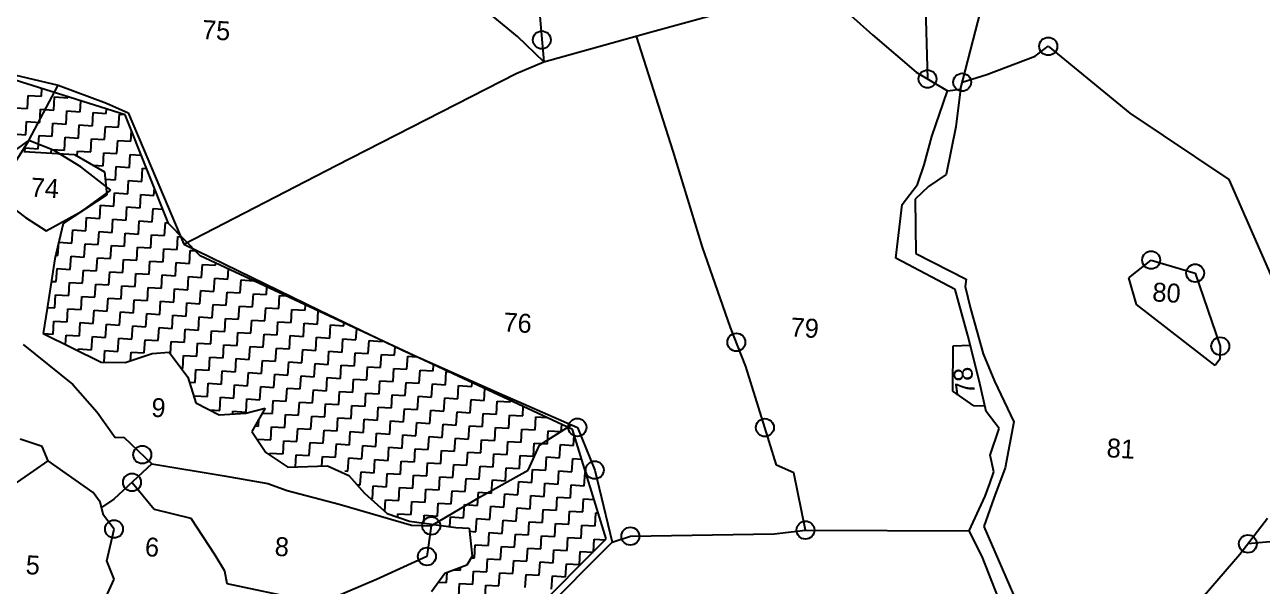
# Model space of a CAD drawing. Header units: metres. Extents: x 338806 to 344625, y 1770002 to 1774709.
# Drawn here: x 340717 to 341974, y 1772405 to 1772975 of the extents above; entities that cross this region are included whole.
import ezdxf

# ---------------------------------------------------------------- set-up
doc = ezdxf.new("R2010")
doc.units = ezdxf.units.M
doc.header["$MEASUREMENT"] = 0
for name, color, linetype in [('POLY_HATCH', 12, 'Continuous'), ('POLY_PARCEL', 6, 'Continuous'), ('POLY_WATER', 4, 'Continuous'), ('TEXT_PARCEL', 7, 'Continuous')]:
    doc.layers.add(name, color=color, linetype=linetype)
doc.styles.add('TEXT_MAP', font='', dxfattribs={"height": 1.8})
doc.styles.get('TEXT_MAP').set_extended_font_data('Kruti Dev 050')

msp = doc.modelspace()

# ---------------------------------------------------------------- linework, layer by layer
for centre in [(341242.5, 1772959.6), (341756.7, 1772953.1), (341634.1, 1772920), (341669.3, 1772916.6), (341861.2, 1772736.1), (341905.9, 1772722.8), (341440, 1772652.6), (341931.4, 1772648.6), (341278.6, 1772566.1), (341469, 1772565.9), (340836.8, 1772538.4), (341296.2, 1772522.8), (340826.4, 1772510.3), (340808.1, 1772462.9), (341130.2, 1772466.1), (341510.2, 1772461.8), (341332.4, 1772455.6), (341959.4, 1772447.9), (341125.8, 1772435)]:
    msp.add_circle(centre, 9.1)
at = {"layer": 'POLY_HATCH'}
for p, q in [((340819.4, 1772883.7), (340642, 1772939.4)), ((340863.4, 1772773.1), (340819.4, 1772883.7)), ((340716.7, 1772846.4), (340768.1, 1772843.2)), ((340768.1, 1772843.2), (340798.6, 1772825.5)), ((340798.6, 1772825.5), (340800.8, 1772802.2)), ((340800.8, 1772802.2), (340756.4, 1772773.3)), ((340756.4, 1772773.3), (340748.1, 1772737.4)), ((340895.6, 1772740.5), (340863.4, 1772773.1)), ((340748.1, 1772737.4), (340740.1, 1772686.8)), ((341273.8, 1772563.8), (340895.6, 1772740.5)), ((340740.1, 1772686.8), (340736.1, 1772661.5)), ((340736.1, 1772661.5), (340795.2, 1772632.3)), ((340819.5, 1772632), (340846.9, 1772641.3)), ((340846.9, 1772641.3), (340864, 1772642.6)), ((340864, 1772642.6), (340883.1, 1772617.1)), ((340795.2, 1772632.3), (340819.5, 1772632)), ((340883.1, 1772617.1), (340891.3, 1772591.1)), ((340891.3, 1772591.1), (340914.9, 1772578.7)), ((340941.8, 1772580.7), (340961.5, 1772585.5)), ((340961.5, 1772585.5), (340947.9, 1772562)), ((340914.9, 1772578.7), (340941.8, 1772580.7)), ((340947.9, 1772562), (340962.4, 1772540.5)), ((341307.9, 1772452.8), (341273.8, 1772563.8)), ((340962.4, 1772540.5), (340984.6, 1772525.7)), ((340984.6, 1772525.7), (341024.9, 1772526.9)), ((341024.9, 1772526.9), (341046.5, 1772517.4)), ((341046.5, 1772517.4), (341062.5, 1772499.4)), ((341062.5, 1772499.4), (341085.5, 1772478.5)), ((341085.5, 1772478.5), (341108.2, 1772471)), ((341108.2, 1772471), (341155.3, 1772464.4)), ((341155.3, 1772464.4), (341168.6, 1772463.6)), ((341168.6, 1772463.6), (341171.7, 1772435.4)), ((341149, 1772293.6), (341307.9, 1772452.8)), ((341171.7, 1772435.4), (341166.3, 1772426.1)), ((341166.3, 1772426.1), (341143.9, 1772417.7)), ((341143.9, 1772417.7), (341130.5, 1772399.1))]:
    msp.add_line(p, q, dxfattribs=at)
at = {"layer": 'POLY_HATCH', "linetype": 'Continuous'}
for p, q in [((340720.3, 1772890), (340721.1, 1772903.3)), ((340721.1, 1772903.3), (340734.4, 1772902.5)), ((340734.4, 1772902.5), (340734.9, 1772910.2)), ((340746.9, 1772888.3), (340747.8, 1772901.7)), ((340747.8, 1772901.7), (340761.1, 1772900.8)), ((340761.1, 1772900.8), (340761.2, 1772902)), ((340706.9, 1772890.8), (340720.3, 1772890)), ((340732.8, 1772875.8), (340733.6, 1772889.2)), ((340733.6, 1772889.2), (340746.9, 1772888.3)), ((340759.4, 1772874.2), (340760.3, 1772887.5)), ((340760.3, 1772887.5), (340773.6, 1772886.7)), ((340773.6, 1772886.7), (340774.3, 1772897.9)), ((340786.1, 1772872.5), (340786.9, 1772885.9)), ((340786.9, 1772885.9), (340800.3, 1772885)), ((340800.3, 1772885), (340800.6, 1772889.6)), ((340718.6, 1772863.3), (340719.4, 1772876.6)), ((340719.4, 1772876.6), (340732.8, 1772875.8)), ((340745.3, 1772861.7), (340746.1, 1772875)), ((340746.1, 1772875), (340759.4, 1772874.2)), ((340772, 1772860), (340772.8, 1772873.3)), ((340772.8, 1772873.3), (340786.1, 1772872.5)), ((340812.8, 1772870.9), (340813.6, 1772884.2)), ((340813.6, 1772884.2), (340818.8, 1772883.9)), ((340705.3, 1772864.1), (340718.6, 1772863.3)), ((340731.1, 1772849.1), (340732, 1772862.5)), ((340732, 1772862.5), (340745.3, 1772861.7)), ((340757.8, 1772847.5), (340758.6, 1772860.8)), ((340758.6, 1772860.8), (340772, 1772860)), ((340798.6, 1772858.4), (340799.5, 1772871.7)), ((340799.5, 1772871.7), (340812.8, 1772870.9)), ((340825.3, 1772856.7), (340826, 1772867.3)), ((340717.6, 1772846.3), (340717.8, 1772850)), ((340717.8, 1772850), (340731.1, 1772849.1)), ((340744.2, 1772844.7), (340744.5, 1772848.3)), ((340744.5, 1772848.3), (340757.8, 1772847.5)), ((340784.5, 1772845.8), (340785.3, 1772859.2)), ((340785.3, 1772859.2), (340798.6, 1772858.4)), ((340811.1, 1772844.2), (340812, 1772857.5)), ((340812, 1772857.5), (340825.3, 1772856.7)), ((340770.8, 1772841.6), (340771.1, 1772846.7)), ((340771.1, 1772846.7), (340784.5, 1772845.8)), ((340797, 1772831.7), (340797.8, 1772845)), ((340797.8, 1772845), (340811.1, 1772844.2)), ((340823.7, 1772830), (340824.5, 1772843.4)), ((340824.5, 1772843.4), (340835.8, 1772842.7)), ((340786.8, 1772832.3), (340797, 1772831.7)), ((340809.5, 1772817.5), (340810.3, 1772830.9)), ((340810.3, 1772830.9), (340823.7, 1772830)), ((340836.2, 1772815.9), (340837, 1772829.2)), ((340837, 1772829.2), (340841.2, 1772828.9)), ((340799.3, 1772818.1), (340809.5, 1772817.5)), ((340822, 1772803.4), (340822.8, 1772816.7)), ((340822.8, 1772816.7), (340836.2, 1772815.9)), ((340807.8, 1772790.8), (340808.7, 1772804.2)), ((340808.7, 1772804.2), (340822, 1772803.4)), ((340834.5, 1772789.2), (340835.3, 1772802.5)), ((340835.3, 1772802.5), (340848.7, 1772801.7)), ((340848.7, 1772801.7), (340849.1, 1772809)), ((340793.7, 1772778.3), (340794.5, 1772791.7)), ((340794.5, 1772791.7), (340807.8, 1772790.8)), ((340820.4, 1772776.7), (340821.2, 1772790)), ((340821.2, 1772790), (340834.5, 1772789.2)), ((340847, 1772775), (340847.9, 1772788.4)), ((340847.9, 1772788.4), (340857.6, 1772787.8)), ((340766.7, 1772780), (340767, 1772780)), ((340767, 1772780), (340767, 1772780.2)), ((340779.5, 1772765.8), (340780.3, 1772779.2)), ((340780.3, 1772779.2), (340793.7, 1772778.3)), ((340806.2, 1772764.2), (340807, 1772777.5)), ((340807, 1772777.5), (340820.4, 1772776.7)), ((340832.9, 1772762.5), (340833.7, 1772775.9)), ((340833.7, 1772775.9), (340847, 1772775)), ((340859.5, 1772760.9), (340860.4, 1772774.2)), ((340860.4, 1772774.2), (340863, 1772774)), ((340765.4, 1772753.3), (340766.2, 1772766.6)), ((340766.2, 1772766.6), (340779.5, 1772765.8)), ((340792, 1772751.7), (340792.9, 1772765)), ((340792.9, 1772765), (340806.2, 1772764.2)), ((340818.7, 1772750), (340819.5, 1772763.3)), ((340819.5, 1772763.3), (340832.9, 1772762.5)), ((340845.4, 1772748.4), (340846.2, 1772761.7)), ((340846.2, 1772761.7), (340859.5, 1772760.9)), ((340872.1, 1772746.7), (340872.9, 1772760)), ((340872.9, 1772760), (340876.5, 1772759.8)), ((340751.2, 1772740.8), (340752, 1772754.1)), ((340752, 1772754.1), (340765.4, 1772753.3)), ((340777.9, 1772739.1), (340778.7, 1772752.5)), ((340778.7, 1772752.5), (340792, 1772751.7)), ((340804.5, 1772737.5), (340805.4, 1772750.8)), ((340805.4, 1772750.8), (340818.7, 1772750)), ((340831.2, 1772735.8), (340832, 1772749.2)), ((340832, 1772749.2), (340845.4, 1772748.4)), ((340857.9, 1772734.2), (340858.7, 1772747.5)), ((340858.7, 1772747.5), (340872.1, 1772746.7)), ((340748.9, 1772740.9), (340751.2, 1772740.8)), ((340763.7, 1772726.6), (340764.5, 1772740)), ((340764.5, 1772740), (340777.9, 1772739.1)), ((340790.4, 1772725), (340791.2, 1772738.3)), ((340791.2, 1772738.3), (340804.5, 1772737.5)), ((340817.1, 1772723.3), (340817.9, 1772736.7)), ((340817.9, 1772736.7), (340831.2, 1772735.8)), ((340843.7, 1772721.7), (340844.6, 1772735)), ((340844.6, 1772735), (340857.9, 1772734.2)), ((340884.6, 1772732.5), (340885.4, 1772745.9)), ((340885.4, 1772745.9), (340890.6, 1772745.6)), ((340749.5, 1772714.1), (340750.4, 1772727.5)), ((340750.4, 1772727.5), (340763.7, 1772726.6)), ((340776.2, 1772712.5), (340777, 1772725.8)), ((340777, 1772725.8), (340790.4, 1772725)), ((340802.9, 1772710.8), (340803.7, 1772724.2)), ((340803.7, 1772724.2), (340817.1, 1772723.3)), ((340829.6, 1772709.2), (340830.4, 1772722.5)), ((340830.4, 1772722.5), (340843.7, 1772721.7)), ((340870.4, 1772720), (340871.2, 1772733.4)), ((340871.2, 1772733.4), (340884.6, 1772732.5)), ((340897.1, 1772718.4), (340897.9, 1772731.7)), ((340897.9, 1772731.7), (340911.2, 1772730.9)), ((340911.2, 1772730.9), (340911.4, 1772733.1)), ((340923.8, 1772716.7), (340924.4, 1772727)), ((340744.5, 1772714.4), (340749.5, 1772714.1)), ((340762.1, 1772700), (340762.9, 1772713.3)), ((340762.9, 1772713.3), (340776.2, 1772712.5)), ((340788.7, 1772698.3), (340789.6, 1772711.6)), ((340789.6, 1772711.6), (340802.9, 1772710.8)), ((340815.4, 1772696.7), (340816.2, 1772710)), ((340816.2, 1772710), (340829.6, 1772709.2)), ((340856.2, 1772707.5), (340857.1, 1772720.9)), ((340857.1, 1772720.9), (340870.4, 1772720)), ((340882.9, 1772705.9), (340883.7, 1772719.2)), ((340883.7, 1772719.2), (340897.1, 1772718.4)), ((340909.6, 1772704.2), (340910.4, 1772717.6)), ((340910.4, 1772717.6), (340923.8, 1772716.7)), ((340936.3, 1772702.6), (340937.1, 1772715.9)), ((340937.1, 1772715.9), (340949.9, 1772715.1)), ((340747.9, 1772687.4), (340748.7, 1772700.8)), ((340748.7, 1772700.8), (340762.1, 1772700)), ((340774.6, 1772685.8), (340775.4, 1772699.1)), ((340775.4, 1772699.1), (340788.7, 1772698.3)), ((340801.2, 1772684.1), (340802.1, 1772697.5)), ((340802.1, 1772697.5), (340815.4, 1772696.7)), ((340842.1, 1772695), (340842.9, 1772708.3)), ((340842.9, 1772708.3), (340856.2, 1772707.5)), ((340868.8, 1772693.4), (340869.6, 1772706.7)), ((340869.6, 1772706.7), (340882.9, 1772705.9)), ((340895.4, 1772691.7), (340896.3, 1772705)), ((340896.3, 1772705), (340909.6, 1772704.2)), ((340922.1, 1772690.1), (340922.9, 1772703.4)), ((340922.9, 1772703.4), (340936.3, 1772702.6)), ((340948.8, 1772688.4), (340949.6, 1772701.7)), ((340949.6, 1772701.7), (340962.9, 1772700.9)), ((340962.9, 1772700.9), (340963.4, 1772708.8)), ((340975.5, 1772686.8), (340976.3, 1772700.1)), ((340976.3, 1772700.1), (340982.9, 1772699.7)), ((340740.3, 1772687.9), (340747.9, 1772687.4)), ((340760.4, 1772673.3), (340761.2, 1772686.6)), ((340761.2, 1772686.6), (340774.6, 1772685.8)), ((340787.1, 1772671.6), (340787.9, 1772685)), ((340787.9, 1772685), (340801.2, 1772684.1)), ((340827.9, 1772682.5), (340828.7, 1772695.8)), ((340828.7, 1772695.8), (340842.1, 1772695)), ((340854.6, 1772680.8), (340855.4, 1772694.2)), ((340855.4, 1772694.2), (340868.8, 1772693.4)), ((340881.3, 1772679.2), (340882.1, 1772692.5)), ((340882.1, 1772692.5), (340895.4, 1772691.7)), ((340907.9, 1772677.5), (340908.8, 1772690.9)), ((340908.8, 1772690.9), (340922.1, 1772690.1)), ((340934.6, 1772675.9), (340935.4, 1772689.2)), ((340935.4, 1772689.2), (340948.8, 1772688.4)), ((340961.3, 1772674.2), (340962.1, 1772687.6)), ((340962.1, 1772687.6), (340975.5, 1772686.8)), ((340988, 1772672.6), (340988.8, 1772685.9)), ((340988.8, 1772685.9), (341002.1, 1772685.1)), ((341002.1, 1772685.1), (341002.5, 1772690.6)), ((340746.2, 1772660.8), (340747.1, 1772674.1)), ((340747.1, 1772674.1), (340760.4, 1772673.3)), ((340772.9, 1772659.1), (340773.7, 1772672.5)), ((340773.7, 1772672.5), (340787.1, 1772671.6)), ((340813.8, 1772670), (340814.6, 1772683.3)), ((340814.6, 1772683.3), (340827.9, 1772682.5)), ((340840.4, 1772668.3), (340841.3, 1772681.7)), ((340841.3, 1772681.7), (340854.6, 1772680.8)), ((340867.1, 1772666.7), (340867.9, 1772680)), ((340867.9, 1772680), (340881.3, 1772679.2)), ((340893.8, 1772665), (340894.6, 1772678.4)), ((340894.6, 1772678.4), (340907.9, 1772677.5)), ((340920.5, 1772663.4), (340921.3, 1772676.7)), ((340921.3, 1772676.7), (340934.6, 1772675.9)), ((340947.1, 1772661.7), (340948, 1772675.1)), ((340948, 1772675.1), (340961.3, 1772674.2)), ((340973.8, 1772660.1), (340974.6, 1772673.4)), ((340974.6, 1772673.4), (340988, 1772672.6)), ((341000.5, 1772658.4), (341001.3, 1772671.8)), ((341001.3, 1772671.8), (341014.6, 1772670.9)), ((341014.6, 1772670.9), (341015.5, 1772684.3)), ((341015.5, 1772684.3), (341016, 1772684.2)), ((341041.3, 1772669.3), (341041.5, 1772672.3)), ((340736.3, 1772661.4), (340746.2, 1772660.8)), ((340759, 1772650.2), (340759.6, 1772659.9)), ((340759.6, 1772659.9), (340772.9, 1772659.1)), ((340799.6, 1772657.5), (340800.4, 1772670.8)), ((340800.4, 1772670.8), (340813.8, 1772670)), ((340826.3, 1772655.8), (340827.1, 1772669.2)), ((340827.1, 1772669.2), (340840.4, 1772668.3)), ((340852.9, 1772654.2), (340853.8, 1772667.5)), ((340853.8, 1772667.5), (340867.1, 1772666.7)), ((340879.6, 1772652.5), (340880.4, 1772665.9)), ((340880.4, 1772665.9), (340893.8, 1772665)), ((340906.3, 1772650.9), (340907.1, 1772664.2)), ((340907.1, 1772664.2), (340920.5, 1772663.4)), ((340933, 1772649.2), (340933.8, 1772662.6)), ((340933.8, 1772662.6), (340947.1, 1772661.7)), ((340959.6, 1772647.6), (340960.5, 1772660.9)), ((340960.5, 1772660.9), (340973.8, 1772660.1)), ((340986.3, 1772645.9), (340987.1, 1772659.3)), ((340987.1, 1772659.3), (341000.5, 1772658.4)), ((341027.2, 1772656.8), (341028, 1772670.1)), ((341028, 1772670.1), (341041.3, 1772669.3)), ((341053.8, 1772655.1), (341054.5, 1772666.2)), ((340785.4, 1772645), (340786.3, 1772658.3)), ((340786.3, 1772658.3), (340799.6, 1772657.5)), ((340812.1, 1772643.3), (340812.9, 1772656.6)), ((340812.9, 1772656.6), (340826.3, 1772655.8)), ((340838.8, 1772641.7), (340839.6, 1772655)), ((340839.6, 1772655), (340852.9, 1772654.2)), ((340865.5, 1772640.7), (340866.3, 1772653.3)), ((340866.3, 1772653.3), (340879.6, 1772652.5)), ((340892.1, 1772638.4), (340893, 1772651.7)), ((340893, 1772651.7), (340906.3, 1772650.9)), ((340918.8, 1772636.7), (340919.6, 1772650)), ((340919.6, 1772650), (340933, 1772649.2)), ((340945.5, 1772635.1), (340946.3, 1772648.4)), ((340946.3, 1772648.4), (340959.6, 1772647.6)), ((340972.2, 1772633.4), (340973, 1772646.7)), ((340973, 1772646.7), (340986.3, 1772645.9)), ((341013, 1772644.3), (341013.8, 1772657.6)), ((341013.8, 1772657.6), (341027.2, 1772656.8)), ((341039.7, 1772642.6), (341040.5, 1772656)), ((341040.5, 1772656), (341053.8, 1772655.1)), ((341066.3, 1772641), (341067.2, 1772654.3)), ((341067.2, 1772654.3), (341080.5, 1772653.5)), ((341080.5, 1772653.5), (341080.5, 1772654.1)), ((341093, 1772639.3), (341093.6, 1772648)), ((340772, 1772643.8), (340772.1, 1772645.8)), ((340772.1, 1772645.8), (340785.4, 1772645)), ((340798, 1772632.3), (340798.8, 1772644.1)), ((340798.8, 1772644.1), (340812.1, 1772643.3)), ((340824.9, 1772633.8), (340825.4, 1772642.5)), ((340825.4, 1772642.5), (340838.8, 1772641.7)), ((340878, 1772625.8), (340878.8, 1772639.2)), ((340878.8, 1772639.2), (340892.1, 1772638.4)), ((340904.6, 1772624.2), (340905.5, 1772637.5)), ((340905.5, 1772637.5), (340918.8, 1772636.7)), ((340931.3, 1772622.5), (340932.1, 1772635.9)), ((340932.1, 1772635.9), (340945.5, 1772635.1)), ((340958, 1772620.9), (340958.8, 1772634.2)), ((340958.8, 1772634.2), (340972.2, 1772633.4)), ((340998.8, 1772631.8), (340999.7, 1772645.1)), ((340999.7, 1772645.1), (341013, 1772644.3)), ((341025.5, 1772630.1), (341026.3, 1772643.4)), ((341026.3, 1772643.4), (341039.7, 1772642.6)), ((341052.2, 1772628.5), (341053, 1772641.8)), ((341053, 1772641.8), (341066.3, 1772641)), ((341078.8, 1772626.8), (341079.7, 1772640.1)), ((341079.7, 1772640.1), (341093, 1772639.3)), ((341105.5, 1772625.2), (341106.3, 1772638.5)), ((341106.3, 1772638.5), (341115.1, 1772637.9)), ((340876.5, 1772625.9), (340878, 1772625.8)), ((340890.5, 1772611.7), (340891.3, 1772625)), ((340891.3, 1772625), (340904.6, 1772624.2)), ((340917.2, 1772610), (340918, 1772623.4)), ((340918, 1772623.4), (340931.3, 1772622.5)), ((340943.8, 1772608.4), (340944.7, 1772621.7)), ((340944.7, 1772621.7), (340958, 1772620.9)), ((340984.7, 1772619.2), (340985.5, 1772632.6)), ((340985.5, 1772632.6), (340998.8, 1772631.8)), ((341011.3, 1772617.6), (341012.2, 1772630.9)), ((341012.2, 1772630.9), (341025.5, 1772630.1)), ((341038, 1772615.9), (341038.8, 1772629.3)), ((341038.8, 1772629.3), (341052.2, 1772628.5)), ((341064.7, 1772614.3), (341065.5, 1772627.6)), ((341065.5, 1772627.6), (341078.8, 1772626.8)), ((341091.4, 1772612.6), (341092.2, 1772626)), ((341092.2, 1772626), (341105.5, 1772625.2)), ((341118, 1772611), (341118.9, 1772624.3)), ((341118.9, 1772624.3), (341132.2, 1772623.5)), ((341132.2, 1772623.5), (341132.6, 1772629.8)), ((341144.7, 1772609.3), (341145.5, 1772622.7)), ((341145.5, 1772622.7), (341148.2, 1772622.5)), ((340884.7, 1772612), (340890.5, 1772611.7)), ((340903, 1772597.5), (340903.8, 1772610.9)), ((340903.8, 1772610.9), (340917.2, 1772610)), ((340929.7, 1772595.9), (340930.5, 1772609.2)), ((340930.5, 1772609.2), (340943.8, 1772608.4)), ((340970.5, 1772606.7), (340971.3, 1772620.1)), ((340971.3, 1772620.1), (340984.7, 1772619.2)), ((340997.2, 1772605.1), (340998, 1772618.4)), ((340998, 1772618.4), (341011.3, 1772617.6)), ((341023.8, 1772603.4), (341024.7, 1772616.8)), ((341024.7, 1772616.8), (341038, 1772615.9)), ((341050.5, 1772601.8), (341051.3, 1772615.1)), ((341051.3, 1772615.1), (341064.7, 1772614.3)), ((341077.2, 1772600.1), (341078, 1772613.5)), ((341078, 1772613.5), (341091.4, 1772612.6)), ((341103.9, 1772598.5), (341104.7, 1772611.8)), ((341104.7, 1772611.8), (341118, 1772611)), ((341130.5, 1772596.8), (341131.4, 1772610.2)), ((341131.4, 1772610.2), (341144.7, 1772609.3)), ((341171.4, 1772607.7), (341171.6, 1772611.6)), ((340889.5, 1772596.6), (340889.7, 1772598.3)), ((340889.7, 1772598.3), (340903, 1772597.5)), ((340915.5, 1772583.4), (340916.3, 1772596.7)), ((340916.3, 1772596.7), (340929.7, 1772595.9)), ((340956.3, 1772594.2), (340957.2, 1772607.6)), ((340957.2, 1772607.6), (340970.5, 1772606.7)), ((340983, 1772592.6), (340983.8, 1772605.9)), ((340983.8, 1772605.9), (340997.2, 1772605.1)), ((341009.7, 1772590.9), (341010.5, 1772604.3)), ((341010.5, 1772604.3), (341023.8, 1772603.4)), ((341036.4, 1772589.3), (341037.2, 1772602.6)), ((341037.2, 1772602.6), (341050.5, 1772601.8)), ((341063, 1772587.6), (341063.9, 1772601)), ((341063.9, 1772601), (341077.2, 1772600.1)), ((341089.7, 1772586), (341090.5, 1772599.3)), ((341090.5, 1772599.3), (341103.9, 1772598.5)), ((341116.4, 1772584.3), (341117.2, 1772597.7)), ((341117.2, 1772597.7), (341130.5, 1772596.8)), ((341157.2, 1772595.2), (341158, 1772608.5)), ((341158, 1772608.5), (341171.4, 1772607.7)), ((341183.9, 1772593.5), (341184.6, 1772605.5)), ((340904.7, 1772584), (340915.5, 1772583.4)), ((340942.2, 1772581.7), (340943, 1772595)), ((340943, 1772595), (340956.3, 1772594.2)), ((340968.9, 1772580.1), (340969.7, 1772593.4)), ((340969.7, 1772593.4), (340983, 1772592.6)), ((340995.5, 1772578.4), (340996.3, 1772591.7)), ((340996.3, 1772591.7), (341009.7, 1772590.9)), ((341022.2, 1772576.8), (341023, 1772590.1)), ((341023, 1772590.1), (341036.4, 1772589.3)), ((341048.9, 1772575.1), (341049.7, 1772588.4)), ((341049.7, 1772588.4), (341063, 1772587.6)), ((341075.5, 1772573.5), (341076.4, 1772586.8)), ((341076.4, 1772586.8), (341089.7, 1772586)), ((341102.2, 1772571.8), (341103, 1772585.1)), ((341103, 1772585.1), (341116.4, 1772584.3)), ((341143.1, 1772582.7), (341143.9, 1772596)), ((341143.9, 1772596), (341157.2, 1772595.2)), ((341169.7, 1772581), (341170.6, 1772594.4)), ((341170.6, 1772594.4), (341183.9, 1772593.5)), ((341196.4, 1772579.4), (341197.2, 1772592.7)), ((341197.2, 1772592.7), (341210.6, 1772591.9)), ((341210.6, 1772591.9), (341210.7, 1772593.3)), ((341223.1, 1772577.7), (341223.7, 1772587.3)), ((340928.7, 1772579.7), (340928.8, 1772582.5)), ((340928.8, 1772582.5), (340942.2, 1772581.7)), ((340954.7, 1772567.5), (340955.1, 1772574.4)), ((340958.7, 1772580.7), (340968.9, 1772580.1)), ((340981.4, 1772565.9), (340982.2, 1772579.2)), ((340982.2, 1772579.2), (340995.5, 1772578.4)), ((341008, 1772564.2), (341008.9, 1772577.6)), ((341008.9, 1772577.6), (341022.2, 1772576.8)), ((341034.7, 1772562.6), (341035.5, 1772575.9)), ((341035.5, 1772575.9), (341048.9, 1772575.1)), ((341061.4, 1772560.9), (341062.2, 1772574.3)), ((341062.2, 1772574.3), (341075.5, 1772573.5)), ((341088.1, 1772559.3), (341088.9, 1772572.6)), ((341088.9, 1772572.6), (341102.2, 1772571.8)), ((341128.9, 1772570.2), (341129.7, 1772583.5)), ((341129.7, 1772583.5), (341143.1, 1772582.7)), ((341155.6, 1772568.5), (341156.4, 1772581.8)), ((341156.4, 1772581.8), (341169.7, 1772581)), ((341182.2, 1772566.9), (341183.1, 1772580.2)), ((341183.1, 1772580.2), (341196.4, 1772579.4)), ((341208.9, 1772565.2), (341209.7, 1772578.5)), ((341209.7, 1772578.5), (341223.1, 1772577.7)), ((341235.6, 1772563.6), (341236.4, 1772576.9)), ((341236.4, 1772576.9), (341247.3, 1772576.2)), ((340951.2, 1772567.8), (340954.7, 1772567.5)), ((340967.2, 1772553.4), (340968, 1772566.7)), ((340968, 1772566.7), (340981.4, 1772565.9)), ((340993.9, 1772551.7), (340994.7, 1772565.1)), ((340994.7, 1772565.1), (341008, 1772564.2)), ((341020.5, 1772550.1), (341021.4, 1772563.4)), ((341021.4, 1772563.4), (341034.7, 1772562.6)), ((341047.2, 1772548.4), (341048, 1772561.8)), ((341048, 1772561.8), (341061.4, 1772560.9)), ((341073.9, 1772546.8), (341074.7, 1772560.1)), ((341074.7, 1772560.1), (341088.1, 1772559.3)), ((341114.7, 1772557.6), (341115.6, 1772571)), ((341115.6, 1772571), (341128.9, 1772570.2)), ((341141.4, 1772556), (341142.2, 1772569.3)), ((341142.2, 1772569.3), (341155.6, 1772568.5)), ((341168.1, 1772554.3), (341168.9, 1772567.7)), ((341168.9, 1772567.7), (341182.2, 1772566.9)), ((341194.8, 1772552.7), (341195.6, 1772566)), ((341195.6, 1772566), (341208.9, 1772565.2)), ((341221.4, 1772551), (341222.3, 1772564.4)), ((341222.3, 1772564.4), (341235.6, 1772563.6)), ((341248.1, 1772549.4), (341248.9, 1772562.7)), ((341248.9, 1772562.7), (341262.3, 1772561.9)), ((341262.3, 1772561.9), (341262.7, 1772569)), ((340953.8, 1772553.3), (340953.9, 1772554.2)), ((340953.9, 1772554.2), (340967.2, 1772553.4)), ((340979.7, 1772539.2), (340980.5, 1772552.6)), ((340980.5, 1772552.6), (340993.9, 1772551.7)), ((341006.4, 1772537.6), (341007.2, 1772550.9)), ((341007.2, 1772550.9), (341020.5, 1772550.1)), ((341033.1, 1772535.9), (341033.9, 1772549.3)), ((341033.9, 1772549.3), (341047.2, 1772548.4)), ((341059.7, 1772534.3), (341060.6, 1772547.6)), ((341060.6, 1772547.6), (341073.9, 1772546.8)), ((341100.6, 1772545.1), (341101.4, 1772558.5)), ((341101.4, 1772558.5), (341114.7, 1772557.6)), ((341127.2, 1772543.5), (341128.1, 1772556.8)), ((341128.1, 1772556.8), (341141.4, 1772556)), ((341153.9, 1772541.8), (341154.7, 1772555.2)), ((341154.7, 1772555.2), (341168.1, 1772554.3)), ((341180.6, 1772540.2), (341181.4, 1772553.5)), ((341181.4, 1772553.5), (341194.8, 1772552.7)), ((341207.3, 1772538.5), (341208.1, 1772551.9)), ((341208.1, 1772551.9), (341221.4, 1772551)), ((341233.9, 1772536.9), (341234.8, 1772550.2)), ((341234.8, 1772550.2), (341248.1, 1772549.4)), ((341260.6, 1772535.2), (341261.4, 1772548.6)), ((341261.4, 1772548.6), (341274.8, 1772547.7)), ((341274.8, 1772547.7), (341275.4, 1772558.5)), ((340966.2, 1772537.9), (340966.4, 1772540)), ((340966.4, 1772540), (340979.7, 1772539.2)), ((340992.3, 1772525.9), (340993, 1772538.4)), ((340993, 1772538.4), (341006.4, 1772537.6)), ((341019.1, 1772526.7), (341019.7, 1772536.7)), ((341019.7, 1772536.7), (341033.1, 1772535.9)), ((341045.6, 1772521.8), (341046.4, 1772535.1)), ((341046.4, 1772535.1), (341059.7, 1772534.3)), ((341086.4, 1772532.6), (341087.2, 1772546)), ((341087.2, 1772546), (341100.6, 1772545.1)), ((341113.1, 1772531), (341113.9, 1772544.3)), ((341113.9, 1772544.3), (341127.2, 1772543.5)), ((341139.8, 1772529.3), (341140.6, 1772542.7)), ((341140.6, 1772542.7), (341153.9, 1772541.8)), ((341166.4, 1772527.7), (341167.3, 1772541)), ((341167.3, 1772541), (341180.6, 1772540.2)), ((341193.1, 1772526), (341193.9, 1772539.4)), ((341193.9, 1772539.4), (341207.3, 1772538.5)), ((341219.8, 1772524.4), (341220.6, 1772537.7)), ((341220.6, 1772537.7), (341233.9, 1772536.9)), ((341246.5, 1772522.7), (341247.3, 1772536.1)), ((341247.3, 1772536.1), (341260.6, 1772535.2)), ((341273.1, 1772521.1), (341274, 1772534.4)), ((341274, 1772534.4), (341283, 1772533.8)), ((341042.5, 1772521.9), (341045.6, 1772521.8)), ((341072.2, 1772520.1), (341073.1, 1772533.4)), ((341073.1, 1772533.4), (341086.4, 1772532.6)), ((341098.9, 1772518.5), (341099.7, 1772531.8)), ((341099.7, 1772531.8), (341113.1, 1772531)), ((341125.6, 1772516.8), (341126.4, 1772530.1)), ((341126.4, 1772530.1), (341139.8, 1772529.3)), ((341152.3, 1772515.2), (341153.1, 1772528.5)), ((341153.1, 1772528.5), (341166.4, 1772527.7)), ((341178.9, 1772513.5), (341179.8, 1772526.8)), ((341179.8, 1772526.8), (341193.1, 1772526)), ((341205.6, 1772511.9), (341206.4, 1772525.2)), ((341206.4, 1772525.2), (341219.8, 1772524.4)), ((341232.3, 1772510.2), (341233.1, 1772523.5)), ((341233.1, 1772523.5), (341246.5, 1772522.7)), ((341259, 1772508.6), (341259.8, 1772521.9)), ((341259.8, 1772521.9), (341273.1, 1772521.1)), ((341058.1, 1772507.6), (341058.9, 1772520.9)), ((341058.9, 1772520.9), (341072.2, 1772520.1)), ((341084.8, 1772505.9), (341085.6, 1772519.3)), ((341085.6, 1772519.3), (341098.9, 1772518.5)), ((341111.4, 1772504.3), (341112.3, 1772517.6)), ((341112.3, 1772517.6), (341125.6, 1772516.8)), ((341138.1, 1772502.6), (341138.9, 1772516)), ((341138.9, 1772516), (341152.3, 1772515.2)), ((341164.8, 1772501), (341165.6, 1772514.3)), ((341165.6, 1772514.3), (341178.9, 1772513.5)), ((341191.5, 1772499.3), (341192.3, 1772512.7)), ((341192.3, 1772512.7), (341205.6, 1772511.9)), ((341218.1, 1772497.7), (341219, 1772511)), ((341219, 1772511), (341232.3, 1772510.2)), ((341244.8, 1772496), (341245.6, 1772509.4)), ((341245.6, 1772509.4), (341259, 1772508.6)), ((341285.6, 1772506.9), (341286.5, 1772520.2)), ((341286.5, 1772520.2), (341287.2, 1772520.2)), ((341055, 1772507.8), (341058.1, 1772507.6)), ((341070.6, 1772493.4), (341071.4, 1772506.8)), ((341071.4, 1772506.8), (341084.8, 1772505.9)), ((341097.3, 1772491.8), (341098.1, 1772505.1)), ((341098.1, 1772505.1), (341111.4, 1772504.3)), ((341123.9, 1772490.1), (341124.8, 1772503.5)), ((341124.8, 1772503.5), (341138.1, 1772502.6)), ((341150.6, 1772488.5), (341151.4, 1772501.8)), ((341151.4, 1772501.8), (341164.8, 1772501)), ((341177.3, 1772486.8), (341178.1, 1772500.2)), ((341178.1, 1772500.2), (341191.5, 1772499.3)), ((341204, 1772485.2), (341204.8, 1772498.5)), ((341204.8, 1772498.5), (341218.1, 1772497.7)), ((341230.6, 1772483.5), (341231.5, 1772496.9)), ((341231.5, 1772496.9), (341244.8, 1772496)), ((341271.5, 1772494.4), (341272.3, 1772507.7)), ((341272.3, 1772507.7), (341285.6, 1772506.9)), ((341068.9, 1772493.5), (341070.6, 1772493.4)), ((341083.2, 1772480.6), (341083.9, 1772492.6)), ((341083.9, 1772492.6), (341097.3, 1772491.8)), ((341109.8, 1772477.6), (341110.6, 1772491)), ((341110.6, 1772491), (341123.9, 1772490.1)), ((341136.5, 1772476), (341137.3, 1772489.3)), ((341137.3, 1772489.3), (341150.6, 1772488.5)), ((341163.1, 1772474.3), (341164, 1772487.7)), ((341164, 1772487.7), (341177.3, 1772486.8)), ((341189.8, 1772472.7), (341190.6, 1772486)), ((341190.6, 1772486), (341204, 1772485.2)), ((341216.5, 1772471), (341217.3, 1772484.4)), ((341217.3, 1772484.4), (341230.6, 1772483.5)), ((341257.3, 1772481.9), (341258.1, 1772495.2)), ((341258.1, 1772495.2), (341271.5, 1772494.4)), ((341284, 1772480.2), (341284.8, 1772493.6)), ((341284.8, 1772493.6), (341295.6, 1772492.9)), ((341096.2, 1772475), (341096.4, 1772478.4)), ((341096.4, 1772478.4), (341109.8, 1772477.6)), ((341122.6, 1772469), (341123.1, 1772476.8)), ((341123.1, 1772476.8), (341136.5, 1772476)), ((341149.2, 1772465.3), (341149.8, 1772475.1)), ((341149.8, 1772475.1), (341163.1, 1772474.3)), ((341175.6, 1772460.2), (341176.5, 1772473.5)), ((341176.5, 1772473.5), (341189.8, 1772472.7)), ((341202.3, 1772458.5), (341203.1, 1772471.8)), ((341203.1, 1772471.8), (341216.5, 1772471)), ((341243.2, 1772469.4), (341244, 1772482.7)), ((341244, 1772482.7), (341257.3, 1772481.9)), ((341269.8, 1772467.7), (341270.7, 1772481.1)), ((341270.7, 1772481.1), (341284, 1772480.2)), ((341296.5, 1772466.1), (341297.3, 1772479.4)), ((341297.3, 1772479.4), (341299.8, 1772479.3)), ((341168.9, 1772460.6), (341175.6, 1772460.2)), ((341188.2, 1772446), (341189, 1772459.3)), ((341189, 1772459.3), (341202.3, 1772458.5)), ((341229, 1772456.9), (341229.8, 1772470.2)), ((341229.8, 1772470.2), (341243.2, 1772469.4)), ((341255.7, 1772455.2), (341256.5, 1772468.5)), ((341256.5, 1772468.5), (341269.8, 1772467.7)), ((341282.3, 1772453.6), (341283.2, 1772466.9)), ((341283.2, 1772466.9), (341296.5, 1772466.1)), ((341174, 1772433.5), (341174.8, 1772446.8)), ((341174.8, 1772446.8), (341188.2, 1772446)), ((341214.8, 1772444.3), (341215.7, 1772457.7)), ((341215.7, 1772457.7), (341229, 1772456.9)), ((341241.5, 1772442.7), (341242.3, 1772456)), ((341242.3, 1772456), (341255.7, 1772455.2)), ((341268.2, 1772441), (341269, 1772454.4)), ((341269, 1772454.4), (341282.3, 1772453.6)), ((341294.9, 1772439.8), (341295.7, 1772452.7)), ((341295.7, 1772452.7), (341307.1, 1772452)), ((341171.9, 1772433.6), (341174, 1772433.5)), ((341200.7, 1772431.8), (341201.5, 1772445.2)), ((341201.5, 1772445.2), (341214.8, 1772444.3)), ((341227.3, 1772430.2), (341228.2, 1772443.5)), ((341228.2, 1772443.5), (341241.5, 1772442.7)), ((341254, 1772428.5), (341254.8, 1772441.9)), ((341254.8, 1772441.9), (341268.2, 1772441)), ((341280.7, 1772426.9), (341281.5, 1772440.2)), ((341281.5, 1772440.2), (341294.5, 1772439.4)), ((341153.6, 1772421.4), (341159.8, 1772421)), ((341159.8, 1772421), (341160, 1772423.7)), ((341186.5, 1772419.3), (341187.3, 1772432.7)), ((341187.3, 1772432.7), (341200.7, 1772431.8)), ((341213.2, 1772417.7), (341214, 1772431)), ((341214, 1772431), (341227.3, 1772430.2)), ((341239.9, 1772416), (341240.7, 1772429.4)), ((341240.7, 1772429.4), (341254, 1772428.5)), ((341266.5, 1772414.4), (341267.4, 1772427.7)), ((341267.4, 1772427.7), (341280.7, 1772426.9)), ((341137.6, 1772409), (341145.7, 1772408.5)), ((341145.7, 1772408.5), (341146.3, 1772418.6)), ((341172.3, 1772406.8), (341173.2, 1772420.1)), ((341173.2, 1772420.1), (341186.5, 1772419.3)), ((341199, 1772405.2), (341199.8, 1772418.5)), ((341199.8, 1772418.5), (341213.2, 1772417.7)), ((341225.7, 1772403.5), (341226.5, 1772416.8)), ((341226.5, 1772416.8), (341239.9, 1772416)), ((341252.4, 1772401.9), (341253.2, 1772415.2)), ((341253.2, 1772415.2), (341266.5, 1772414.4)), ((341158.2, 1772394.3), (341159, 1772407.6)), ((341159, 1772407.6), (341172.3, 1772406.8)), ((341184.9, 1772392.6), (341185.7, 1772406)), ((341185.7, 1772406), (341199, 1772405.2))]:
    msp.add_line(p, q, dxfattribs=at)
at = {"layer": 'POLY_PARCEL'}
for p, q in [((341629.2, 1773090.4), (341634.1, 1772920)), ((341217.9, 1772963.2), (341135.5, 1773030.8)), ((341354, 1772967.7), (341522.9, 1773014.3)), ((341522.9, 1773014.3), (341578.2, 1772964.9)), ((341239.3, 1772995.3), (341244.4, 1772937.5)), ((341667.5, 1772909.7), (341687.8, 1772988.1)), ((341244.4, 1772937.5), (341217.9, 1772963.2)), ((341244.4, 1772937.5), (341354, 1772967.7)), ((341376, 1772846.8), (341338.5, 1772963.5)), ((341578.2, 1772964.9), (341622.6, 1772926.8)), ((341743.4, 1772943.1), (341756.7, 1772953.1)), ((341756.7, 1772953.1), (341839.6, 1772885.1)), ((340647.9, 1772938.2), (340751.3, 1772913.8)), ((341216.5, 1772925.5), (341244.4, 1772937.5)), ((341694.2, 1772924.4), (341743.4, 1772943.1)), ((341033.7, 1772832), (341216.5, 1772925.5)), ((341622.6, 1772926.8), (341654.4, 1772907.9)), ((341669.3, 1772916.6), (341694.2, 1772924.4)), ((340721.6, 1772857.4), (340751.3, 1772913.8)), ((340751.3, 1772913.8), (340800.5, 1772895.4)), ((341654.4, 1772907.9), (341667.5, 1772909.7)), ((340800.5, 1772895.4), (340822.4, 1772885.6)), ((340822.4, 1772885.6), (340837.6, 1772849.7)), ((341839.6, 1772885.1), (341940.2, 1772817.7)), ((340641.6, 1772800.1), (340721.6, 1772857.4)), ((340721.6, 1772857.4), (340687.1, 1772803)), ((340747.2, 1772847.3), (340721.6, 1772857.4)), ((340837.6, 1772849.7), (340879.1, 1772752.3)), ((340774.5, 1772830.8), (340747.2, 1772847.3)), ((341405.5, 1772749.1), (341376, 1772846.8)), ((340804.9, 1772807), (340774.5, 1772830.8)), ((340879.1, 1772752.3), (341033.7, 1772832)), ((341940.2, 1772817.7), (341991, 1772702.2)), ((340687.1, 1772803), (340718.2, 1772779.1)), ((340776, 1772786.1), (340804.9, 1772807)), ((340739.3, 1772765.8), (340776, 1772786.1)), ((340718.2, 1772779.1), (340739.3, 1772765.8)), ((340879.1, 1772752.3), (341016.5, 1772685.2)), ((341434, 1772667.7), (341405.5, 1772749.1)), ((341838.6, 1772718.1), (341861.2, 1772736.1)), ((341861.2, 1772736.1), (341905.9, 1772722.8)), ((341905.9, 1772722.8), (341905.9, 1772722.8)), ((341905.9, 1772722.8), (341931.4, 1772648.6)), ((341846.4, 1772690.8), (341838.6, 1772718.1)), ((341016.5, 1772685.2), (341100.9, 1772644.4)), ((341926.3, 1772629.1), (341846.4, 1772690.8)), ((341449.8, 1772627.8), (341434, 1772667.7)), ((340715.9, 1772650.4), (340766.2, 1772609.7)), ((341659.7, 1772603), (341660.2, 1772649)), ((341660.2, 1772649), (341677.4, 1772649.5)), ((341931.4, 1772648.6), (341930.9, 1772635.5)), ((341100.9, 1772644.4), (341193.9, 1772603.2)), ((341930.9, 1772635.5), (341926.3, 1772629.1)), ((341469, 1772565.9), (341449.8, 1772627.8)), ((340766.2, 1772609.7), (340791.1, 1772581.6)), ((341193.9, 1772603.2), (341278.6, 1772566.1)), ((341681, 1772588), (341659.7, 1772603)), ((341692.5, 1772587.7), (341681, 1772588)), ((340791.1, 1772581.6), (340809.3, 1772555.9)), ((341240.2, 1772548), (341272.5, 1772568.8)), ((341278.6, 1772566.1), (341296.2, 1772522.8)), ((341480.9, 1772527.9), (341469, 1772565.9)), ((340735.1, 1772546.8), (340712.8, 1772554.2)), ((340741.4, 1772532), (340735.1, 1772546.8)), ((340809.3, 1772555.9), (340818, 1772556.3)), ((340818, 1772556.3), (340846.5, 1772529.1)), ((341228.6, 1772522.5), (341240.2, 1772548)), ((340690.1, 1772496.9), (340726.8, 1772522.1)), ((340726.8, 1772522.1), (340741.4, 1772532)), ((340786.8, 1772499.9), (340741.4, 1772532)), ((340846.5, 1772529.1), (340808, 1772493.1)), ((340846.5, 1772529.1), (340920.1, 1772517)), ((341180.5, 1772495.8), (341228.6, 1772522.5)), ((341296.2, 1772522.8), (341314, 1772449.7)), ((341498.3, 1772519.8), (341480.9, 1772527.9)), ((340826.4, 1772510.3), (340849, 1772483.2)), ((340920.1, 1772517), (340964.3, 1772509.2)), ((340964.3, 1772509.2), (340984, 1772501.9)), ((341510.2, 1772461.8), (341498.3, 1772519.8)), ((340794.2, 1772490), (340786.8, 1772499.9)), ((340984, 1772501.9), (341036.7, 1772488)), ((340797.5, 1772476.8), (340794.2, 1772490)), ((340808, 1772493.1), (340795.5, 1772484.8)), ((341036.7, 1772488), (341110.2, 1772466.7)), ((341130.2, 1772466.1), (341180.5, 1772495.8)), ((340808.1, 1772462.9), (340797.5, 1772476.8)), ((340849, 1772483.2), (340886.2, 1772473.8)), ((340886.2, 1772473.8), (340910.5, 1772436.7)), ((341979.3, 1772473.7), (341951.1, 1772437.1)), ((340800.7, 1772430.6), (340808.1, 1772462.9)), ((341110.2, 1772466.7), (341130.2, 1772466.1)), ((341130.2, 1772466.1), (341125.8, 1772435)), ((341478.3, 1772458.1), (341510.2, 1772461.8)), ((341510.2, 1772461.8), (341676.3, 1772461)), ((341314, 1772449.7), (341178.3, 1772313.4)), ((341314, 1772449.7), (341332.4, 1772455.6)), ((341332.4, 1772455.6), (341478.3, 1772458.1)), ((341989.4, 1772450.7), (341959.4, 1772447.9)), ((340910.5, 1772436.7), (340920.3, 1772420.3)), ((341125.8, 1772435), (341074.7, 1772411.5)), ((341951.1, 1772437.1), (341893.1, 1772369.6)), ((340808.3, 1772412), (340800.7, 1772430.6)), ((340799.8, 1772393.4), (340808.3, 1772412)), ((340920.3, 1772420.3), (340922.7, 1772407.6)), ((341074.7, 1772411.5), (340999.7, 1772379.9)), ((340922.7, 1772407.6), (340999.5, 1772391.2))]:
    msp.add_line(p, q, dxfattribs=at)
at = {"layer": 'POLY_WATER'}
for p, q in [((341638.6, 1772861.5), (341654.4, 1772907.9)), ((341667.5, 1772909.7), (341662.9, 1772871.3)), ((341630.8, 1772832.7), (341638.6, 1772861.5)), ((341662.9, 1772871.3), (341652.9, 1772822.9)), ((341624.1, 1772812.8), (341630.8, 1772832.7)), ((341652.9, 1772822.9), (341635.2, 1772810.7)), ((341608.3, 1772792.4), (341624.1, 1772812.8)), ((341635.2, 1772810.7), (341621.5, 1772797.8)), ((341621.5, 1772797.8), (341622.3, 1772742.6)), ((341601.9, 1772738), (341608.3, 1772792.4)), ((341662.2, 1772706.2), (341601.9, 1772738)), ((341622.3, 1772742.6), (341673.5, 1772716.7)), ((341673.5, 1772716.7), (341672.2, 1772709.1)), ((341674.9, 1772659.3), (341662.2, 1772706.2)), ((341672.2, 1772709.1), (341677.6, 1772686.9)), ((341677.6, 1772686.9), (341690.7, 1772640.7)), ((341686.6, 1772613.6), (341674.9, 1772659.3)), ((341690.7, 1772640.7), (341702, 1772613.2)), ((341693.7, 1772582.4), (341686.6, 1772613.6)), ((341702, 1772613.2), (341721.8, 1772571.6)), ((341706.9, 1772564.9), (341693.7, 1772582.4)), ((341721.8, 1772571.6), (341712.8, 1772524.9)), ((341697.8, 1772537.8), (341706.9, 1772564.9)), ((341701.4, 1772521.1), (341697.8, 1772537.8)), ((341697.4, 1772509), (341701.4, 1772521.1)), ((341712.8, 1772524.9), (341701.3, 1772494.1)), ((341692.5, 1772496.2), (341697.4, 1772509)), ((341676.3, 1772461), (341692.5, 1772496.2)), ((341701.3, 1772494.1), (341691.4, 1772465.5)), ((341689.6, 1772435.1), (341676.3, 1772461)), ((341691.4, 1772465.5), (341724.8, 1772388.2)), ((341717.8, 1772363.6), (341689.6, 1772435.1))]:
    msp.add_line(p, q, dxfattribs=at)

# ---------------------------------------------------------------- texts
at = {"layer": 'TEXT_PARCEL', "style": 'TEXT_MAP'}
for s, height, rotation, p in [('75', 19.24, 356.459, (340897, 1772960.7)), ('74', 19.24, 356.459, (340723, 1772800.6)), ('80', 19.24, 356.459, (341862, 1772694.2)), ('76', 19.24, 356.459, (341203.1, 1772663.6)), ('79', 19.24, 356.459, (341494.6, 1772658.5)), ('78', 19.24, 97.5484, (341682.7, 1772600)), ('9', 19.2, 356.459, (340845.6, 1772577)), ('81', 19.24, 356.459, (341815.6, 1772535.9)), ('6', 19.2, 356.459, (340839.1, 1772435.4)), ('8', 19.2, 356.459, (340970.9, 1772435.8)), ('5', 19.2, 356.459, (340718, 1772417.2))]:
    msp.add_text(s, height=height, rotation=rotation, dxfattribs=at).set_placement(p)

doc.saveas('drawing.dxf')
